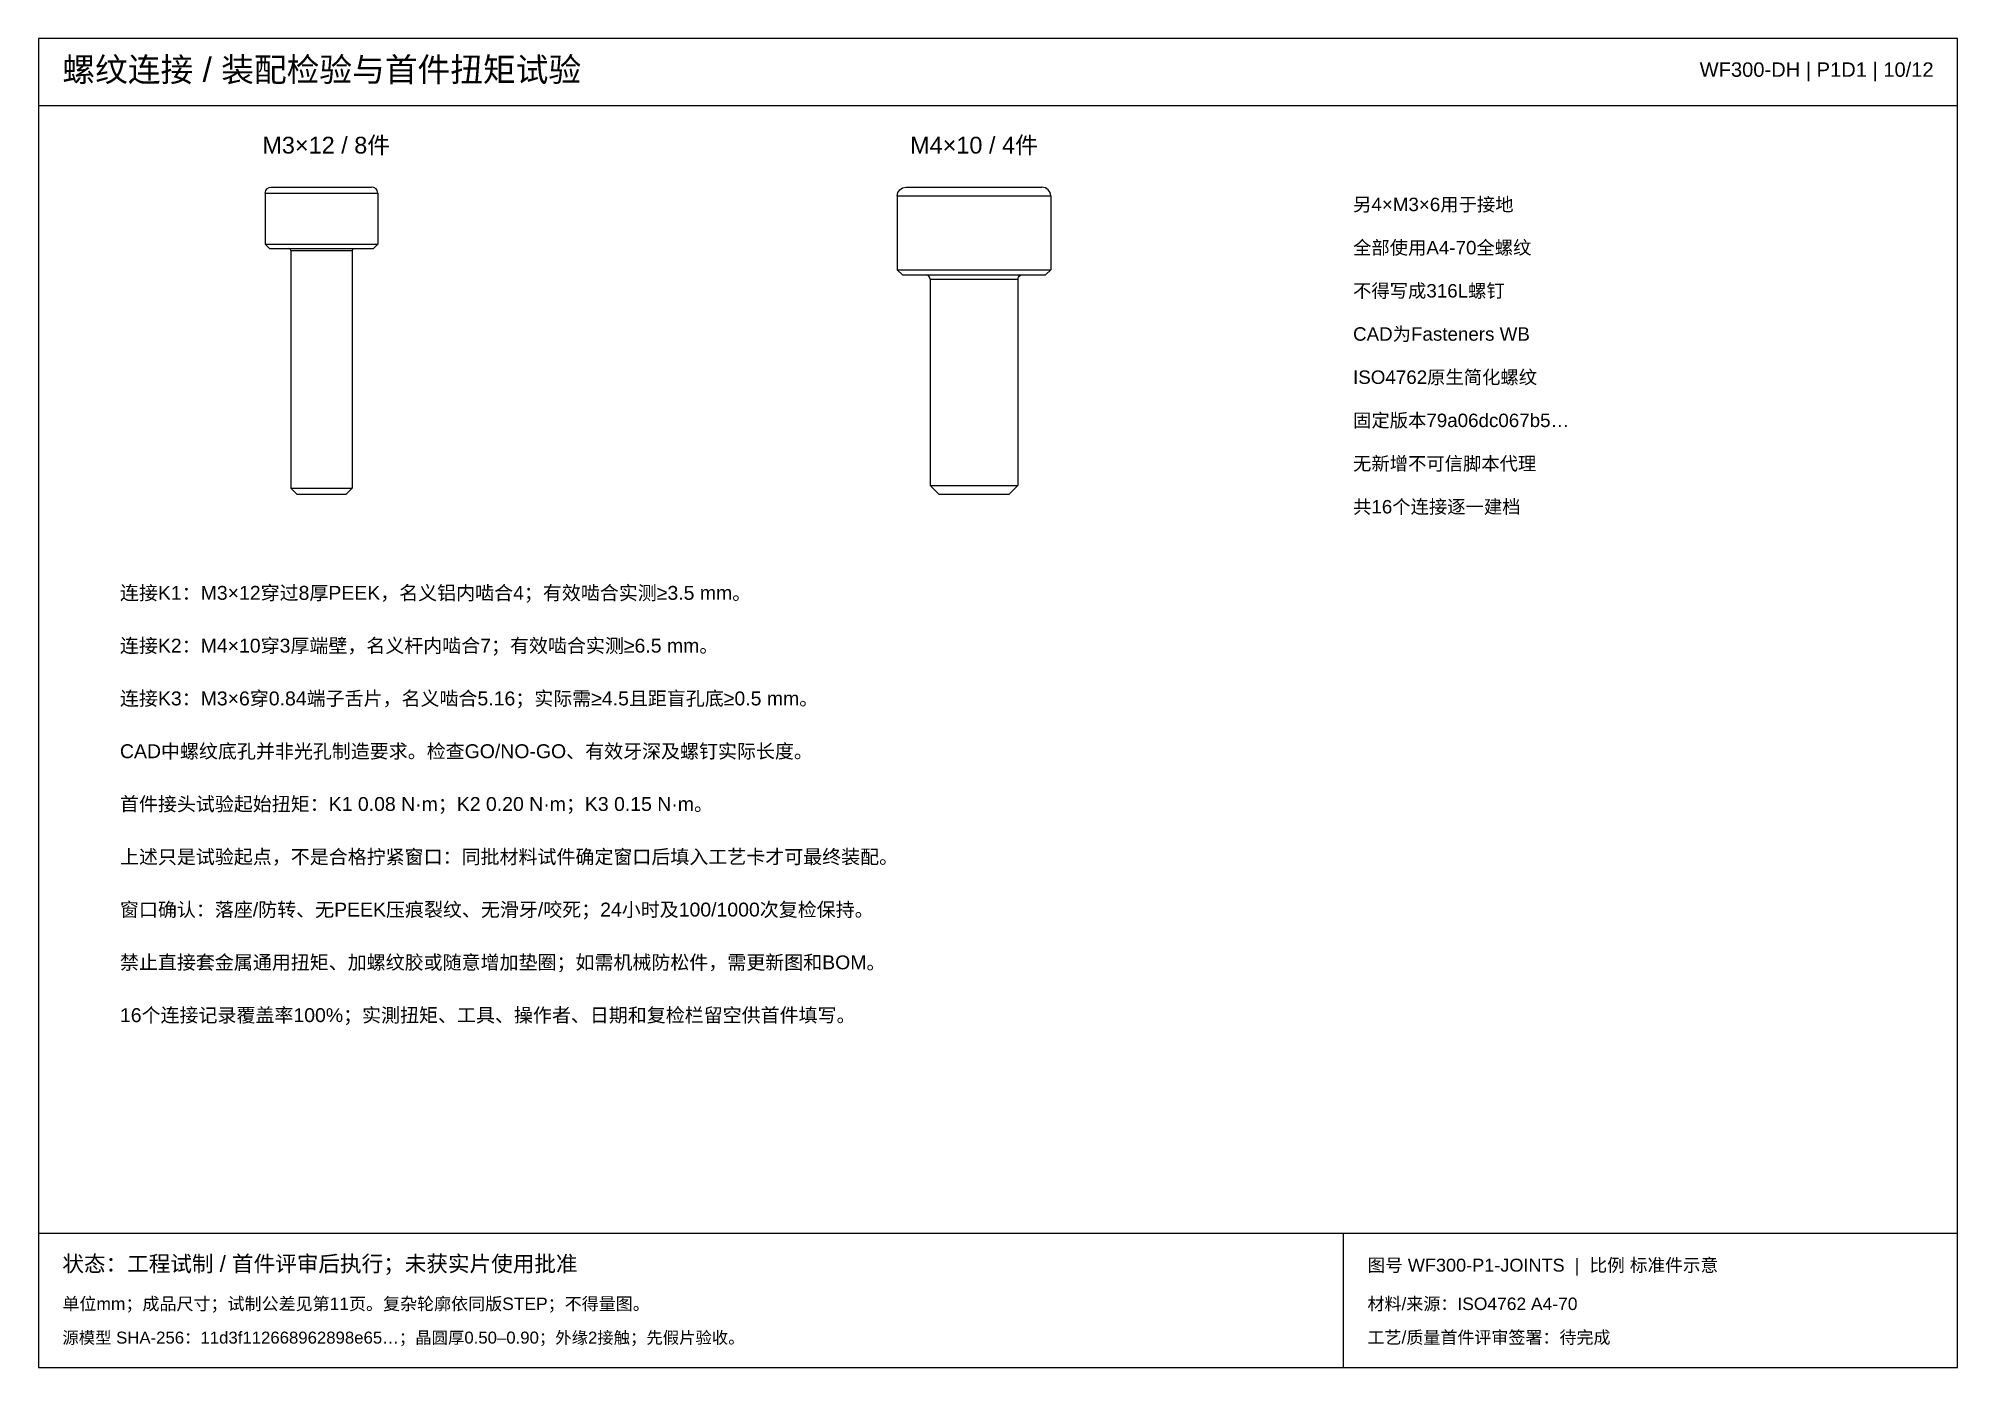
# Model space of a CAD drawing. Header units: millimetres. Extents: x 10 to 410, y 10 to 287.
import ezdxf
from ezdxf.enums import TextEntityAlignment as Align

# ---------------------------------------------------------------- set-up
doc = ezdxf.new("R2010")
doc.units = ezdxf.units.MM
for name, color, linetype in [('HOLD', 1, 'Continuous'), ('OUTLINE', 7, 'Continuous'), ('TANGENT', 8, 'Continuous'), ('TEXT', 7, 'Continuous')]:
    doc.layers.add(name, color=color, linetype=linetype)
doc.styles.add('CJK', font='Arial Unicode.ttf')

msp = doc.modelspace()

# ---------------------------------------------------------------- linework, layer by layer
at = {"layer": 'OUTLINE'}
for p, q in [((10, 273), (410, 273)), ((10, 38), (410, 38)), ((282, 10), (282, 38))]:
    msp.add_line(p, q, dxfattribs=at)
for points in [[(10, 10), (410, 10), (410, 287), (10, 287), (10, 10)], [(57.27, 254.72), (57.39, 255.27), (57.63, 255.62), (58.1, 255.92), (58.55, 256)], [(58.55, 256), (58.61, 256), (58.81, 256), (59.13, 256), (59.58, 256), (60.15, 256), (60.83, 256), (61.61, 256), (62.48, 256), (63.44, 256), (64.46, 256), (65.55, 256), (66.67, 256), (67.83, 256), (69, 256)], [(69, 256), (70.17, 256), (71.33, 256), (72.45, 256), (73.54, 256), (74.56, 256), (75.52, 256), (76.39, 256), (77.17, 256), (77.85, 256), (78.42, 256), (78.87, 256), (79.19, 256), (79.39, 256), (79.45, 256)], [(80.73, 254.72), (80.61, 255.27), (80.37, 255.62), (79.9, 255.92), (79.45, 256)], [(189, 254.17), (189.13, 254.85), (189.53, 255.45), (190.1, 255.85), (190.83, 256)], [(190.83, 256), (190.92, 256), (191.18, 256), (191.62, 256), (192.23, 256), (193, 256), (193.92, 256), (194.98, 256), (196.16, 256), (197.46, 256), (198.85, 256), (200.32, 256), (201.85, 256), (203.41, 256), (205, 256)], [(205, 256), (206.59, 256), (208.15, 256), (209.68, 256), (211.15, 256), (212.54, 256), (213.84, 256), (215.02, 256), (216.08, 256), (217, 256), (217.77, 256), (218.38, 256), (218.82, 256), (219.08, 256), (219.17, 256)], [(221, 254.17), (220.87, 254.85), (220.47, 255.45), (219.9, 255.85), (219.17, 256)], [(57.27, 254.72), (57.27, 244.12)], [(80.73, 254.72), (80.73, 244.12)], [(189, 254.17), (189, 238.79)], [(221, 254.17), (221, 238.79)], [(57.27, 244.12), (57.34, 244.12), (57.56, 244.12), (57.93, 244.12), (58.43, 244.12), (59.07, 244.12), (59.83, 244.12), (60.7, 244.12), (61.68, 244.12), (62.76, 244.12), (63.91, 244.12), (65.12, 244.12), (66.39, 244.12), (67.69, 244.12), (69, 244.12)], [(58.18, 243.2), (57.27, 244.12)], [(69, 244.12), (70.31, 244.12), (71.61, 244.12), (72.88, 244.12), (74.09, 244.12), (75.24, 244.12), (76.32, 244.12), (77.3, 244.12), (78.17, 244.12), (78.93, 244.12), (79.57, 244.12), (80.07, 244.12), (80.44, 244.12), (80.66, 244.12), (80.73, 244.12)], [(79.82, 243.2), (80.73, 244.12)], [(58.18, 243.2), (58.25, 243.2), (58.46, 243.2), (58.79, 243.2), (59.26, 243.2), (59.84, 243.2), (60.54, 243.2), (61.35, 243.2), (62.26, 243.2), (63.25, 243.2), (64.31, 243.2), (65.43, 243.2), (66.59, 243.2), (67.79, 243.2), (69, 243.2)], [(62.6, 242.77), (62.48, 243.07), (62.17, 243.2)], [(62.6, 242.77), (62.6, 193.28)], [(69, 243.2), (70.21, 243.2), (71.41, 243.2), (72.57, 243.2), (73.69, 243.2), (74.75, 243.2), (75.74, 243.2), (76.65, 243.2), (77.46, 243.2), (78.16, 243.2), (78.74, 243.2), (79.21, 243.2), (79.54, 243.2), (79.75, 243.2), (79.82, 243.2)], [(75.4, 242.77), (75.52, 243.07), (75.83, 243.2)], [(75.4, 242.77), (75.4, 193.28)], [(189, 238.79), (189.1, 238.79), (189.4, 238.79), (189.9, 238.79), (190.58, 238.79), (191.45, 238.79), (192.49, 238.79), (193.69, 238.79), (195.02, 238.79), (196.49, 238.79), (198.06, 238.79), (199.72, 238.79), (201.44, 238.79), (203.21, 238.79), (205, 238.79)], [(190.07, 237.71), (189, 238.79)], [(190.07, 237.71), (190.17, 237.71), (190.45, 237.71), (190.91, 237.71), (191.55, 237.71), (192.36, 237.71), (193.33, 237.71), (194.45, 237.71), (195.69, 237.71), (197.06, 237.71), (198.52, 237.71), (200.07, 237.71), (201.68, 237.71), (203.33, 237.71), (205, 237.71)], [(195.86, 236.8), (195.73, 237.27), (195.59, 237.44), (195.3, 237.64), (194.94, 237.71)], [(195.86, 236.8), (195.86, 193.83)], [(205, 238.79), (206.79, 238.79), (208.56, 238.79), (210.28, 238.79), (211.94, 238.79), (213.51, 238.79), (214.98, 238.79), (216.31, 238.79), (217.51, 238.79), (218.55, 238.79), (219.42, 238.79), (220.1, 238.79), (220.6, 238.79), (220.9, 238.79), (221, 238.79)], [(205, 237.71), (206.67, 237.71), (208.32, 237.71), (209.93, 237.71), (211.48, 237.71), (212.94, 237.71), (214.31, 237.71), (215.55, 237.71), (216.67, 237.71), (217.64, 237.71), (218.45, 237.71), (219.09, 237.71), (219.55, 237.71), (219.83, 237.71), (219.93, 237.71)], [(214.14, 236.8), (214.27, 237.27), (214.41, 237.44), (214.7, 237.64), (215.06, 237.71)], [(214.14, 236.8), (214.14, 193.83)], [(219.93, 237.71), (221, 238.79)], [(62.6, 193.28), (62.64, 193.28), (62.76, 193.28), (62.96, 193.28), (63.23, 193.28), (63.58, 193.28), (64, 193.28), (64.47, 193.28), (65.01, 193.28), (65.59, 193.28), (66.22, 193.28), (66.89, 193.28), (67.58, 193.28), (68.28, 193.28), (69, 193.28)], [(63.88, 192), (62.6, 193.28)], [(63.88, 192), (63.91, 192), (64.01, 192), (64.17, 192), (64.39, 192), (64.66, 192), (65, 192), (65.38, 192), (65.81, 192), (66.28, 192), (66.78, 192), (67.31, 192), (67.86, 192), (68.43, 192), (69, 192)], [(69, 193.28), (69.72, 193.28), (70.42, 193.28), (71.11, 193.28), (71.78, 193.28), (72.41, 193.28), (72.99, 193.28), (73.53, 193.28), (74, 193.28), (74.42, 193.28), (74.77, 193.28), (75.04, 193.28), (75.24, 193.28), (75.36, 193.28), (75.4, 193.28)], [(69, 192), (69.57, 192), (70.14, 192), (70.69, 192), (71.22, 192), (71.72, 192), (72.19, 192), (72.62, 192), (73, 192), (73.34, 192), (73.61, 192), (73.83, 192), (73.99, 192), (74.09, 192), (74.12, 192)], [(74.12, 192), (75.4, 193.28)], [(195.86, 193.83), (195.91, 193.83), (196.09, 193.83), (196.37, 193.83), (196.76, 193.83), (197.26, 193.83), (197.85, 193.83), (198.54, 193.83), (199.3, 193.83), (200.14, 193.83), (201.03, 193.83), (201.98, 193.83), (202.97, 193.83), (203.98, 193.83), (205, 193.83)], [(197.69, 192), (195.86, 193.83)], [(197.69, 192), (197.73, 192), (197.87, 192), (198.1, 192), (198.41, 192), (198.81, 192), (199.28, 192), (199.83, 192), (200.44, 192), (201.11, 192), (201.83, 192), (202.58, 192), (203.37, 192), (204.18, 192), (205, 192)], [(205, 193.83), (206.02, 193.83), (207.03, 193.83), (208.02, 193.83), (208.97, 193.83), (209.86, 193.83), (210.7, 193.83), (211.46, 193.83), (212.15, 193.83), (212.74, 193.83), (213.24, 193.83), (213.63, 193.83), (213.91, 193.83), (214.09, 193.83), (214.14, 193.83)], [(205, 192), (205.82, 192), (206.63, 192), (207.42, 192), (208.17, 192), (208.89, 192), (209.56, 192), (210.17, 192), (210.72, 192), (211.19, 192), (211.59, 192), (211.9, 192), (212.13, 192), (212.27, 192), (212.31, 192)], [(212.31, 192), (214.14, 193.83)]]:
    msp.add_lwpolyline(points, dxfattribs=at)
at = {"layer": 'TANGENT'}
for points in [[(57.27, 254.72), (57.34, 254.72), (57.56, 254.72), (57.93, 254.72), (58.43, 254.72), (59.07, 254.72), (59.83, 254.72), (60.7, 254.72), (61.68, 254.72), (62.76, 254.72), (63.91, 254.72), (65.12, 254.72), (66.39, 254.72), (67.69, 254.72), (69, 254.72)], [(69, 254.72), (70.31, 254.72), (71.61, 254.72), (72.88, 254.72), (74.09, 254.72), (75.24, 254.72), (76.32, 254.72), (77.3, 254.72), (78.17, 254.72), (78.93, 254.72), (79.57, 254.72), (80.07, 254.72), (80.44, 254.72), (80.66, 254.72), (80.73, 254.72)], [(189, 254.17), (189.1, 254.17), (189.4, 254.17), (189.9, 254.17), (190.58, 254.17), (191.45, 254.17), (192.49, 254.17), (193.69, 254.17), (195.02, 254.17), (196.49, 254.17), (198.06, 254.17), (199.72, 254.17), (201.44, 254.17), (203.21, 254.17), (205, 254.17)], [(205, 254.17), (206.79, 254.17), (208.56, 254.17), (210.28, 254.17), (211.94, 254.17), (213.51, 254.17), (214.98, 254.17), (216.31, 254.17), (217.51, 254.17), (218.55, 254.17), (219.42, 254.17), (220.1, 254.17), (220.6, 254.17), (220.9, 254.17), (221, 254.17)], [(62.6, 242.77), (62.64, 242.77), (62.76, 242.77), (62.96, 242.77), (63.23, 242.77), (63.58, 242.77), (64, 242.77), (64.47, 242.77), (65.01, 242.77), (65.59, 242.77), (66.22, 242.77), (66.89, 242.77), (67.58, 242.77), (68.28, 242.77), (69, 242.77)], [(69, 242.77), (69.72, 242.77), (70.42, 242.77), (71.11, 242.77), (71.78, 242.77), (72.41, 242.77), (72.99, 242.77), (73.53, 242.77), (74, 242.77), (74.42, 242.77), (74.77, 242.77), (75.04, 242.77), (75.24, 242.77), (75.36, 242.77), (75.4, 242.77)], [(195.86, 236.8), (195.91, 236.8), (196.09, 236.8), (196.37, 236.8), (196.76, 236.8), (197.26, 236.8), (197.85, 236.8), (198.54, 236.8), (199.3, 236.8), (200.14, 236.8), (201.03, 236.8), (201.98, 236.8), (202.97, 236.8), (203.98, 236.8), (205, 236.8)], [(205, 236.8), (206.02, 236.8), (207.03, 236.8), (208.02, 236.8), (208.97, 236.8), (209.86, 236.8), (210.7, 236.8), (211.46, 236.8), (212.15, 236.8), (212.74, 236.8), (213.24, 236.8), (213.63, 236.8), (213.91, 236.8), (214.09, 236.8), (214.14, 236.8)]]:
    msp.add_lwpolyline(points, dxfattribs=at)

# ---------------------------------------------------------------- texts
at = {"layer": 'HOLD', "style": 'CJK'}
msp.add_text('状态：工程试制 / 首件评审后执行；未获实片使用批准', height=3.3, dxfattribs=at).set_placement((15, 30))
at = {"layer": 'TEXT', "style": 'CJK'}
for s, height, p in [('螺纹连接 / 装配检验与首件扭矩试验', 5, (15, 278)), ('另4×M3×6用于接地', 2.8, (284, 251)), ('全部使用A4-70全螺纹', 2.8, (284, 242)), ('不得写成316L螺钉', 2.8, (284, 233)), ('CAD为Fasteners WB', 2.8, (284, 224)), ('ISO4762原生简化螺纹', 2.8, (284, 215)), ('固定版本79a06dc067b5…', 2.8, (284, 206)), ('无新增不可信脚本代理', 2.8, (284, 197)), ('共16个连接逐一建档', 2.8, (284, 188)), ('连接K1：M3×12穿过8厚PEEK，名义铝内啮合4；有效啮合实测≥3.5 mm。', 2.9, (27, 170)), ('连接K2：M4×10穿3厚端壁，名义杆内啮合7；有效啮合实测≥6.5 mm。', 2.9, (27, 159)), ('连接K3：M3×6穿0.84端子舌片，名义啮合5.16；实际需≥4.5且距盲孔底≥0.5 mm。', 2.9, (27, 148)), ('CAD中螺纹底孔并非光孔制造要求。检查GO/NO-GO、有效牙深及螺钉实际长度。', 2.9, (27, 137)), ('首件接头试验起始扭矩：K1 0.08 N·m；K2 0.20 N·m；K3 0.15 N·m。', 2.9, (27, 126)), ('上述只是试验起点，不是合格拧紧窗口：同批材料试件确定窗口后填入工艺卡才可最终装配。', 2.9, (27, 115)), ('窗口确认：落座/防转、无PEEK压痕裂纹、无滑牙/咬死；24小时及100/1000次复检保持。', 2.9, (27, 104)), ('禁止直接套金属通用扭矩、加螺纹胶或随意增加垫圈；如需机械防松件，需更新图和BOM。', 2.9, (27, 93)), ('16个连接记录覆盖率100%；实測扭矩、工具、操作者、日期和复检栏留空供首件填写。', 2.9, (27, 82)), ('图号 WF300-P1-JOINTS  |  比例 标准件示意', 2.7, (287, 30)), ('单位mm；成品尺寸；试制公差见第11页。复杂轮廓依同版STEP；不得量图。', 2.6, (15, 22)), ('材料/来源：ISO4762 A4-70', 2.6, (287, 22)), ('源模型 SHA-256：11d3f112668962898e65…；晶圆厚0.50–0.90；外缘2接触；先假片验收。', 2.5, (15, 15)), ('工艺/质量首件评审签署：待完成', 2.6, (287, 15))]:
    msp.add_text(s, height=height, dxfattribs=at).set_placement(p)
msp.add_text('WF300-DH | P1D1 | 10/12', height=3, dxfattribs=at).set_placement((405, 279), align=Align.RIGHT)
for s, p in [('M3×12 / 8件', (70, 263)), ('M4×10 / 4件', (205, 263))]:
    msp.add_text(s, height=3.5, dxfattribs=at).set_placement(p, align=Align.CENTER)

doc.saveas('drawing.dxf')
